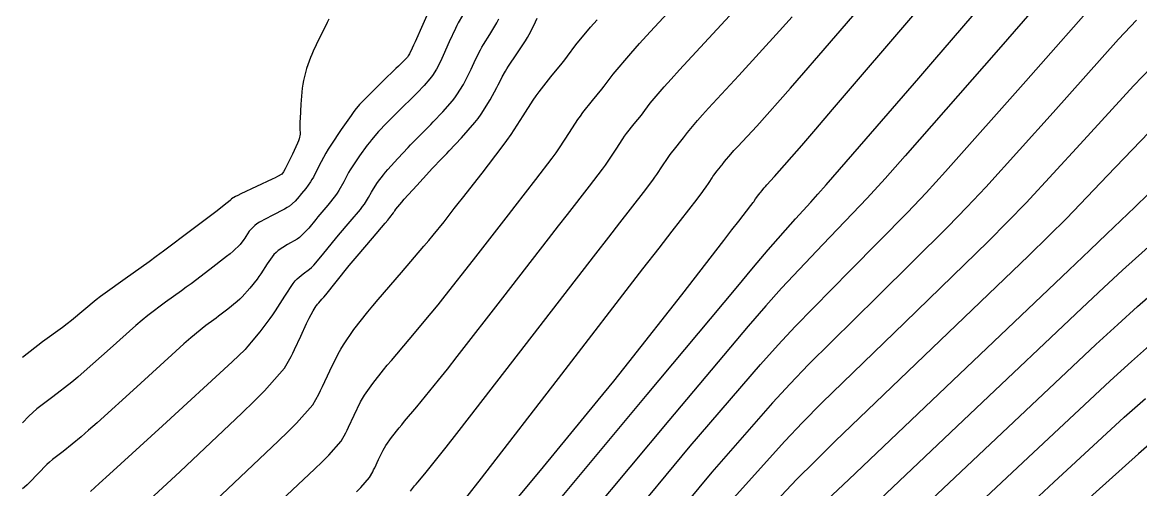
# Model space of a CAD drawing. Header units: metres. Extents: x 837475 to 838479, y 1189012 to 1191015.
# Drawn here: x 837476.5 to 837540.2, y 1190264.1 to 1190290.7 of the extents above; entities that cross this region are included whole.
import ezdxf

# ---------------------------------------------------------------- set-up
doc = ezdxf.new("R2010")
doc.units = ezdxf.units.M
doc.header["$LTSCALE"] = 0.3
doc.layers.add('COTAS 10', color=1, linetype='Continuous')
doc.layers.add('COTAS INT', color=252, linetype='Continuous')

msp = doc.modelspace()

# ---------------------------------------------------------------- linework, layer by layer
at = {"layer": 'COTAS 10'}
for points in [[(837537.212, 1190295), (837532.092, 1190289.121), (837526.79, 1190283.072), (837525.638, 1190281.785), (837524.622, 1190280.665), (837522.092, 1190278.018), (837519.75, 1190275.54), (837518.852, 1190274.527), (837517.847, 1190273.371), (837513.317, 1190268.018), (837508.878, 1190262.69)], [(837495.534, 1190263.95), (837495.79, 1190264.205), (837496.286, 1190264.765), (837496.464, 1190265.09), (837496.518, 1190265.199), (837496.575, 1190265.315), (837496.797, 1190265.8), (837497.055, 1190266.319), (837497.133, 1190266.456), (837497.215, 1190266.59), (837497.534, 1190267.052), (837497.964, 1190267.59), (837498.114, 1190267.771), (837498.278, 1190267.967), (837498.984, 1190268.794), (837500.219, 1190270.302), (837500.716, 1190270.928), (837501.28, 1190271.644), (837503.878, 1190274.984), (837506.482, 1190278.35), (837507.051, 1190279.083), (837507.553, 1190279.729), (837508.814, 1190281.347), (837509.55, 1190282.311), (837509.721, 1190282.546), (837509.878, 1190282.767), (837510.325, 1190283.45), (837510.697, 1190284.03), (837510.807, 1190284.186), (837510.919, 1190284.341), (837511.347, 1190284.884), (837511.76, 1190285.389), (837511.862, 1190285.519), (837511.959, 1190285.645), (837512.268, 1190286.066), (837513.055, 1190286.99), (837513.454, 1190287.433), (837513.931, 1190287.958), (837516.309, 1190290.529), (837518.995, 1190293.446)], [(837501.581, 1190291.059), (837501.335, 1190290.642), (837501.255, 1190290.487), (837501.17, 1190290.316), (837500.82, 1190289.554), (837500.474, 1190288.785), (837500.392, 1190288.608), (837500.316, 1190288.447), (837500.091, 1190287.999), (837499.871, 1190287.648), (837499.799, 1190287.548), (837499.721, 1190287.448), (837499.399, 1190287.077), (837498.987, 1190286.652), (837498.853, 1190286.518), (837498.71, 1190286.376), (837498.124, 1190285.803), (837497.529, 1190285.22), (837497.382, 1190285.071), (837497.242, 1190284.928), (837496.798, 1190284.458), (837496.39, 1190283.981), (837496.273, 1190283.833), (837496.153, 1190283.678), (837495.704, 1190283.063), (837495.287, 1190282.436), (837495.187, 1190282.275), (837495.094, 1190282.118), (837494.817, 1190281.596), (837494.537, 1190281.095), (837494.443, 1190280.952), (837494.341, 1190280.807), (837493.915, 1190280.269), (837493.46, 1190279.734), (837493.341, 1190279.591), (837493.225, 1190279.451), (837492.83, 1190278.963), (837492.415, 1190278.531), (837492.287, 1190278.425), (837492.153, 1190278.325), (837491.618, 1190278.017), (837491.089, 1190277.687), (837490.959, 1190277.574), (837490.835, 1190277.451), (837490.446, 1190276.93), (837490.088, 1190276.362), (837489.983, 1190276.21), (837489.876, 1190276.06), (837489.472, 1190275.536), (837489.025, 1190275.043), (837488.891, 1190274.912), (837488.753, 1190274.784), (837488.221, 1190274.342), (837487.688, 1190273.943), (837487.549, 1190273.841), (837487.415, 1190273.744), (837486.964, 1190273.424), (837486.102, 1190272.711), (837485.71, 1190272.365), (837485.25, 1190271.954), (837483.032, 1190269.935), (837480.772, 1190267.885), (837480.286, 1190267.456), (837479.861, 1190267.086), (837478.828, 1190266.247), (837478.223, 1190265.782), (837478.067, 1190265.647), (837477.916, 1190265.51), (837477.413, 1190264.992), (837476.924, 1190264.48), (837476.782, 1190264.346), (837476.637, 1190264.216), (837476.51378, 1190264.11675)], [(837540.637, 1190280.911), (837539.868, 1190280.152), (837538.271, 1190278.623), (837537.302, 1190277.7), (837536.103, 1190276.562), (837529.868, 1190270.648), (837523.57, 1190264.659), (837522.332, 1190263.473)], [(837541.264, 1190267.16), (837540.066, 1190266.12), (837536.731, 1190263.107)]]:
    msp.add_lwpolyline(points, dxfattribs=at)
at = {"layer": 'COTAS INT'}
for points in [[(837506.961, 1190263.338), (837512.088, 1190269.492), (837517.154, 1190275.547), (837518.156, 1190276.737), (837518.986, 1190277.716), (837520.537, 1190279.492), (837521.411, 1190280.43), (837521.814, 1190280.882), (837522.286, 1190281.416), (837524.572, 1190284.035), (837527.557, 1190287.491), (837528.471, 1190288.553), (837529.422, 1190289.66), (837533.171, 1190294.035)], [(837490.954, 1190263.167), (837493.153, 1190265.238), (837493.593, 1190265.667), (837493.959, 1190266.034), (837494.672, 1190266.836), (837494.927, 1190267.304), (837495.004, 1190267.459), (837495.086, 1190267.626), (837495.405, 1190268.322), (837495.774, 1190269.066), (837495.887, 1190269.262), (837496.003, 1190269.455), (837496.462, 1190270.119), (837497.078, 1190270.889), (837497.294, 1190271.15), (837497.529, 1190271.431), (837498.543, 1190272.617), (837499.798, 1190274.115), (837500.186, 1190274.592), (837500.592, 1190275.098), (837502.203, 1190277.151), (837503.797, 1190279.208), (837504.192, 1190279.717), (837504.567, 1190280.198), (837505.753, 1190281.716), (837506.691, 1190282.944), (837506.909, 1190283.243), (837507.108, 1190283.524), (837507.678, 1190284.394), (837508.152, 1190285.133), (837508.292, 1190285.332), (837508.435, 1190285.529), (837508.98, 1190286.22), (837509.505, 1190286.863), (837509.635, 1190287.029), (837509.759, 1190287.189), (837510.152, 1190287.726), (837511.154, 1190288.903), (837511.662, 1190289.467), (837512.271, 1190290.135), (837515.3, 1190293.41)], [(837501.774, 1190263.599), (837502.655, 1190264.738), (837507.228, 1190270.65), (837511.854, 1190276.632), (837512.768, 1190277.815), (837513.525, 1190278.792), (837514.935, 1190280.61), (837515.268, 1190281.047), (837515.346, 1190281.153), (837515.417, 1190281.253), (837515.619, 1190281.562), (837515.788, 1190281.825), (837515.837, 1190281.896), (837515.888, 1190281.966), (837516.082, 1190282.212), (837516.269, 1190282.44), (837516.315, 1190282.499), (837516.359, 1190282.556), (837516.499, 1190282.747), (837516.855, 1190283.165), (837517.036, 1190283.366), (837517.252, 1190283.603), (837518.329, 1190284.768), (837520.262, 1190286.927), (837521.019, 1190287.793), (837521.871, 1190288.773), (837525.746, 1190293.28)], [(837510.795, 1190262.041), (837514.545, 1190266.544), (837518.54, 1190271.195), (837519.548, 1190272.316), (837520.514, 1190273.364), (837523.647, 1190276.544), (837526.918, 1190279.844), (837527.97, 1190280.968), (837529.086, 1190282.182), (837533.647, 1190287.327), (837538.073, 1190292.352)], [(837499.746, 1190291.529), (837499.313, 1190290.55), (837498.874, 1190289.558), (837498.785, 1190289.359), (837498.71, 1190289.193), (837498.558, 1190288.867), (837498.487, 1190288.754), (837498.464, 1190288.722), (837498.439, 1190288.69), (837498.335, 1190288.571), (837498.068, 1190288.304), (837497.941, 1190288.179), (837497.789, 1190288.032), (837497.049, 1190287.315), (837496.301, 1190286.589), (837496.144, 1190286.435), (837496.01, 1190286.303), (837495.709, 1190285.995), (837495.454, 1190285.673), (837495.348, 1190285.53), (837495.228, 1190285.365), (837494.667, 1190284.574), (837494.073, 1190283.681), (837493.931, 1190283.451), (837493.798, 1190283.228), (837493.402, 1190282.483), (837493.085, 1190281.864), (837493.002, 1190281.72), (837492.922, 1190281.588), (837492.649, 1190281.21), (837492.401, 1190280.919), (837492.336, 1190280.841), (837492.273, 1190280.764), (837492.057, 1190280.498), (837491.729, 1190280.214), (837491.595, 1190280.127), (837491.441, 1190280.035), (837490.73, 1190279.67), (837490.024, 1190279.295), (837489.873, 1190279.197), (837489.742, 1190279.101), (837489.432, 1190278.776), (837489.241, 1190278.474), (837489.185, 1190278.393), (837489.129, 1190278.313), (837488.914, 1190278.034), (837488.514, 1190277.649), (837488.341, 1190277.502), (837488.14, 1190277.337), (837487.192, 1190276.597), (837486.119, 1190275.794), (837485.841, 1190275.59), (837485.571, 1190275.394), (837484.665, 1190274.752), (837483.663, 1190273.988), (837483.333, 1190273.715), (837482.981, 1190273.415), (837481.519, 1190272.11), (837480.038, 1190270.789), (837479.673, 1190270.479), (837479.327, 1190270.194), (837478.243, 1190269.363), (837477.336, 1190268.666), (837477.103, 1190268.464), (837476.877, 1190268.258), (837476.51378, 1190267.88418)], [(837493.962, 1190290.841), (837493.865, 1190290.65), (837493.768, 1190290.457), (837493.411, 1190289.739), (837493.081, 1190289.031), (837493, 1190288.845), (837492.924, 1190288.662), (837492.69, 1190288.035), (837492.516, 1190287.359), (837492.479, 1190287.145), (837492.446, 1190286.919), (837492.365, 1190286.008), (837492.326, 1190285.194), (837492.32, 1190285.029), (837492.314, 1190284.892), (837492.311, 1190284.615), (837492.319, 1190284.504), (837492.324, 1190284.436), (837492.333, 1190284.303), (837492.272, 1190284.044), (837492.23, 1190283.93), (837492.176, 1190283.798), (837491.892, 1190283.169), (837491.598, 1190282.559), (837491.538, 1190282.438), (837491.487, 1190282.338), (837491.383, 1190282.152), (837491.342, 1190282.103), (837491.32, 1190282.077), (837491.285, 1190282.033), (837491.043, 1190281.898), (837490.902, 1190281.828), (837490.73, 1190281.744), (837488.958, 1190280.903), (837488.787, 1190280.82), (837488.649, 1190280.751), (837488.417, 1190280.621), (837488.394, 1190280.585), (837488.388, 1190280.575), (837488.381, 1190280.566), (837488.355, 1190280.533), (837488.003, 1190280.255), (837487.79, 1190280.092), (837487.527, 1190279.891), (837486.162, 1190278.852), (837484.551, 1190277.645), (837484.134, 1190277.339), (837483.728, 1190277.044), (837482.365, 1190276.08), (837481.223, 1190275.265), (837480.957, 1190275.065), (837480.712, 1190274.876), (837480.007, 1190274.285), (837479.303, 1190273.693), (837479.059, 1190273.503), (837478.794, 1190273.301), (837477.658, 1190272.479), (837476.51378, 1190271.59905)], [(837480.022, 1190260.038), (837485.504, 1190265.116), (837489.015, 1190268.424), (837489.718, 1190269.11), (837490.303, 1190269.695), (837491.442, 1190270.979), (837491.814, 1190271.645), (837491.916, 1190271.841), (837492.017, 1190272.043), (837492.376, 1190272.812), (837492.699, 1190273.522), (837492.777, 1190273.686), (837492.851, 1190273.836), (837493.077, 1190274.258), (837493.244, 1190274.528), (837493.28, 1190274.582), (837493.312, 1190274.626), (837493.393, 1190274.711), (837493.575, 1190274.907), (837493.672, 1190275.022), (837493.788, 1190275.163), (837494.376, 1190275.893), (837495.13, 1190276.825), (837495.352, 1190277.093), (837495.579, 1190277.365), (837496.447, 1190278.386), (837497.18, 1190279.245), (837497.323, 1190279.416), (837497.44, 1190279.556), (837497.645, 1190279.821), (837497.686, 1190279.898), (837497.7, 1190279.922), (837497.715, 1190279.946), (837497.777, 1190280.039), (837498.003, 1190280.305), (837498.121, 1190280.438), (837498.263, 1190280.597), (837498.977, 1190281.384), (837499.705, 1190282.178), (837499.857, 1190282.342), (837499.986, 1190282.481), (837500.272, 1190282.779), (837500.552, 1190283.065), (837500.677, 1190283.196), (837500.823, 1190283.349), (837501.525, 1190284.09), (837502.285, 1190284.963), (837502.468, 1190285.2), (837502.639, 1190285.434), (837503.157, 1190286.262), (837503.528, 1190286.956), (837503.606, 1190287.106), (837503.675, 1190287.238), (837503.833, 1190287.562), (837504.017, 1190287.888), (837504.101, 1190288.021), (837504.2, 1190288.172), (837504.675, 1190288.872), (837505.168, 1190289.619), (837505.277, 1190289.8), (837505.375, 1190289.969), (837505.63, 1190290.487), (837505.825, 1190290.911)], [(837480.385, 1190263.969), (837480.885, 1190264.418), (837481.485, 1190264.961), (837484.485, 1190267.705), (837488.454, 1190271.352), (837489.203, 1190272.041), (837489.238, 1190272.075), (837489.246, 1190272.082), (837489.252, 1190272.089), (837489.266, 1190272.105), (837489.389, 1190272.258), (837489.465, 1190272.351), (837489.559, 1190272.465), (837490.046, 1190273.057), (837490.63, 1190273.814), (837490.785, 1190274.032), (837490.937, 1190274.254), (837491.461, 1190275.085), (837491.928, 1190275.801), (837492.044, 1190275.95), (837492.155, 1190276.078), (837492.505, 1190276.364), (837492.864, 1190276.616), (837492.979, 1190276.723), (837493.102, 1190276.847), (837493.603, 1190277.428), (837494.178, 1190278.138), (837494.347, 1190278.342), (837494.52, 1190278.55), (837495.181, 1190279.328), (837495.761, 1190280.026), (837495.883, 1190280.184), (837495.988, 1190280.326), (837496.231, 1190280.708), (837496.39, 1190281.008), (837496.444, 1190281.098), (837496.501, 1190281.191), (837496.741, 1190281.551), (837497.078, 1190281.992), (837497.197, 1190282.135), (837497.327, 1190282.289), (837497.888, 1190282.921), (837498.474, 1190283.553), (837498.619, 1190283.706), (837498.758, 1190283.85), (837499.198, 1190284.291), (837499.631, 1190284.72), (837499.765, 1190284.857), (837499.905, 1190285.001), (837500.462, 1190285.584), (837501.003, 1190286.206), (837501.133, 1190286.374), (837501.255, 1190286.541), (837501.624, 1190287.131), (837501.922, 1190287.702), (837501.999, 1190287.857), (837502.074, 1190288.011), (837502.326, 1190288.558), (837502.594, 1190289.102), (837502.678, 1190289.254), (837502.768, 1190289.407), (837503.128, 1190289.966), (837503.532, 1190290.642), (837503.649, 1190290.869)], [(837485.211, 1190261.286), (837488.213, 1190264.126), (837491.078, 1190266.825), (837491.651, 1190267.385), (837492.129, 1190267.862), (837493.057, 1190268.908), (837493.389, 1190269.517), (837493.491, 1190269.719), (837493.596, 1190269.937), (837494.013, 1190270.844), (837494.494, 1190271.813), (837494.64, 1190272.069), (837494.792, 1190272.321), (837495.391, 1190273.185), (837496.193, 1190274.189), (837496.474, 1190274.529), (837496.781, 1190274.895), (837498.101, 1190276.44), (837499.378, 1190277.927), (837499.657, 1190278.257), (837499.904, 1190278.551), (837500.528, 1190279.317), (837501.111, 1190280.067), (837501.333, 1190280.35), (837501.581, 1190280.667), (837502.693, 1190282.084), (837503.832, 1190283.576), (837504.096, 1190283.94), (837504.339, 1190284.282), (837505.031, 1190285.338), (837505.607, 1190286.235), (837505.777, 1190286.477), (837505.95, 1190286.716), (837506.612, 1190287.557), (837507.251, 1190288.337), (837507.409, 1190288.539), (837507.559, 1190288.734), (837508.037, 1190289.385), (837508.865, 1190290.397), (837509.236, 1190290.819)], [(837498.606, 1190263.986), (837498.849, 1190264.29), (837498.934, 1190264.392), (837499.027, 1190264.503), (837499.426, 1190264.97), (837500.639, 1190266.49), (837501.245, 1190267.264), (837501.967, 1190268.191), (837505.553, 1190272.817), (837509.168, 1190277.491), (837509.91, 1190278.449), (837510.539, 1190279.261), (837511.874, 1190280.979), (837512.409, 1190281.679), (837512.533, 1190281.85), (837512.647, 1190282.01), (837512.972, 1190282.506), (837513.243, 1190282.927), (837513.322, 1190283.041), (837513.404, 1190283.153), (837513.715, 1190283.548), (837514.014, 1190283.914), (837514.089, 1190284.009), (837514.159, 1190284.1), (837514.383, 1190284.406), (837514.955, 1190285.078), (837515.245, 1190285.4), (837515.591, 1190285.781), (837517.319, 1190287.649), (837519.629, 1190290.187), (837520.342, 1190290.99)], [(837503.254, 1190261.84), (837506.026, 1190265.166), (837509.311, 1190269.161), (837510.19, 1190270.249), (837511.055, 1190271.329), (837514.069, 1190275.166), (837516.451, 1190278.248), (837516.919, 1190278.852), (837517.303, 1190279.348), (837517.995, 1190280.241), (837518.127, 1190280.414), (837518.158, 1190280.456), (837518.186, 1190280.496), (837518.266, 1190280.618), (837518.333, 1190280.722), (837518.373, 1190280.778), (837518.449, 1190280.875), (837518.523, 1190280.966), (837518.542, 1190280.989), (837518.559, 1190281.012), (837518.614, 1190281.087), (837518.755, 1190281.253), (837518.827, 1190281.332), (837518.912, 1190281.426), (837519.339, 1190281.887), (837520.896, 1190283.668), (837521.695, 1190284.595), (837522.653, 1190285.709), (837527.441, 1190291.298)], [(837539.957, 1190290.8), (837538.933, 1190289.704), (837535.202, 1190285.534), (837531.383, 1190281.293), (837530.303, 1190280.151), (837529.214, 1190279.024), (837525.202, 1190275.07), (837521.278, 1190271.188), (837520.244, 1190270.105), (837519.233, 1190269.019), (837515.774, 1190265.07), (837512.712, 1190261.392)], [(837540.81, 1190288.11), (837539.793, 1190287.055), (837536.757, 1190283.74), (837533.679, 1190280.403), (837532.636, 1190279.334), (837531.511, 1190278.203), (837526.757, 1190273.596), (837522.042, 1190269.011), (837520.94, 1190267.894), (837519.927, 1190266.843), (837517.002, 1190263.596)], [(837518.231, 1190262.122), (837520.62, 1190264.667), (837521.636, 1190265.683), (837522.806, 1190266.835), (837528.313, 1190272.122), (837533.807, 1190277.382), (837534.969, 1190278.517), (837535.975, 1190279.513), (837538.313, 1190281.946), (837540.654, 1190284.407)], [(837524.979, 1190263.17), (837530.827, 1190268.717), (837536.842, 1190274.403), (837538.094, 1190275.575), (837539.167, 1190276.572), (837541.55, 1190278.717)], [(837527.261, 1190262.549), (837532.303, 1190267.314), (837537.648, 1190272.333), (837538.886, 1190273.471), (837540.02, 1190274.501), (837543.243, 1190277.314)], [(837540.873, 1190272.43), (837539.679, 1190271.367), (837538.454, 1190270.262), (837533.779, 1190265.912), (837529.542, 1190261.927)], [(837531.823, 1190261.306), (837535.255, 1190264.509), (837539.26, 1190268.191), (837540.471, 1190269.264)]]:
    msp.add_lwpolyline(points, dxfattribs=at)

doc.saveas('drawing.dxf')
